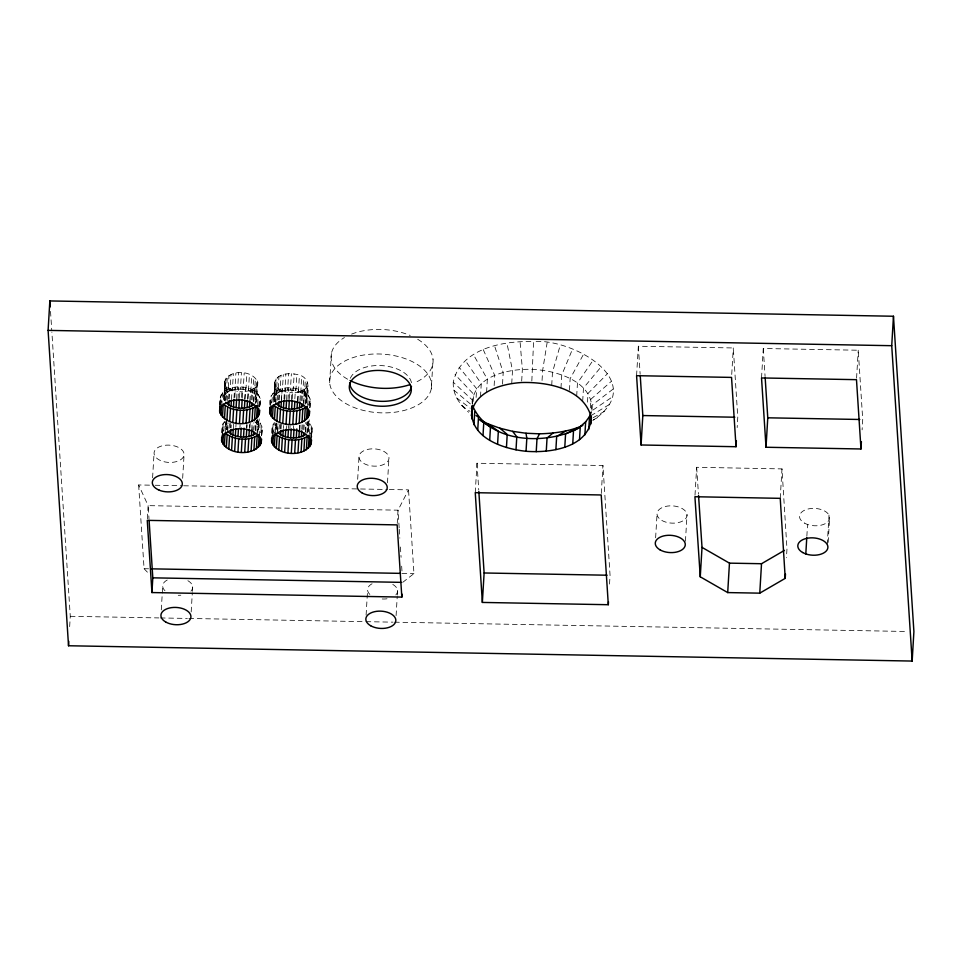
<?xml version="1.0" encoding="UTF-8"?>
<svg xmlns="http://www.w3.org/2000/svg" width="962" height="962" viewBox="0 0 962 962"><rect width="100%" height="100%" fill="white"/><g stroke="black" fill="none" stroke-linecap="round" stroke-linejoin="round"><path stroke-width="0.72" stroke-dasharray="4.81 3.61" d="M530.88 341.51C501.827 341.125 460.401 348.881 453.258 382.227L472.27 399.927L472.053 404.305C473.16 375.541 509.379 368.434 532.515 369.372C556.349 370.538 593.59 381.132 591.846 410.858M69.661 626.611L70.274 616.305L51.888 332.323M147.354 518.891L148.136 505.639L138.648 484.956L153.631 485.233M152.597 477.825L154.076 452.801M161.279 609.908L162.686 586.351M182.66 478.306L184.067 454.749A15.019 8.634 3.4 0 0 162.145 445.827A15.019 8.634 3.4 0 0 161.003 460.75A15.019 8.634 3.4 0 0 184.067 454.749M191.185 611.928L192.316 592.784M192.412 591.317L192.665 586.892M219.925 405.567C214.31 379.81 265.668 381.325 259.98 405.808M219.913 406.529L220.514 396.344M220.514 404.617L220.358 398.292M220.647 404.641L221.248 394.468M221.753 405.796L222.523 392.7M221.873 432.984L222.39 425.228L224.399 421.584L223.701 433.213M223.797 399.843L224.831 381.192C229.665 368.687 253.679 370.105 257.804 382.599L256.71 400.565L255.05 403.559L256.012 387.205L257.804 382.599M221.957 432.491L222.39 425.228M223.966 399.17L224.831 381.192L225.517 384.415L224.543 400.769L223.966 399.17L225.204 379.605M222.378 433.489L222.222 427.176M222.342 436.435L223.112 423.34M224.94 382.804L223.857 398.352L225.06 394.456L226.034 378.102M225.661 400.817L226.539 385.954L225.517 384.415M225.974 399.927L227.309 376.719M227.2 400.769L227.994 387.385L226.539 385.954M225.409 433.08L226.106 421.452L226.407 429.641L226.852 422.21M225.829 428.042L226.274 421.873M225.06 394.456L228.006 391.847L228.98 375.493M228.619 398.809L229.221 388.624M227.525 429.701L227.886 423.749M229.221 399.086L229.834 388.672L227.994 387.385M228.006 391.847L230.038 390.812L231.012 374.458M227.669 431.71L228.186 422.991M229.16 428.162L229.425 423.701M231.505 399.434L232.203 387.806M230.038 390.812L232.371 390.007L233.345 373.653M230.495 427.681L230.748 423.328M231.084 427.97L231.265 424.988M234.006 398.112L234.439 390.668L229.834 388.672M232.371 390.007L234.92 389.454L235.894 373.1M234.8 397.462L235.401 387.289M233.381 428.318L233.634 423.953M236.64 398.761L237.073 391.318L234.439 390.668M234.92 389.454L237.638 389.165L238.612 372.811M235.87 426.984L236.051 424.014M238.059 398.737L238.744 387.097M239.478 397.667L239.839 391.714L237.073 391.318M237.638 389.165L240.428 389.141L241.402 372.787M241.534 397.426L242.147 387.241M239.923 427.609L240.103 424.699M242.28 397.775L242.628 391.835L250.493 390.572L256.012 387.205M256.71 400.565C257.467 393.458 248.954 390.235 243.218 389.406L244.192 373.04M244.793 399.35L245.478 387.722M244.949 399.11L245.394 391.678M245.923 389.923L246.897 373.569M247.595 398.689L248.04 391.257M248.461 390.692L249.435 374.338M248.076 398.677L248.677 388.504M246.669 428.222L246.921 423.869M246.825 427.994L247.006 425.024M249.867 400.986L250.493 390.572M250.781 391.702L251.755 375.336M249.471 427.573L249.639 424.591M251.022 399.759L251.635 389.586M249.94 427.561L250.204 423.196M252.056 400.06L252.681 389.646M252.79 392.905L253.764 376.539M251.743 429.858L252.092 423.905M253.655 401.106L254.257 390.921M253.74 401.9L254.533 388.516M254.437 394.264L255.411 377.91M252.729 431.553L253.246 422.823M255.688 395.767L256.662 379.401M253.836 430.423L254.281 422.991M255.88 402.669L256.493 392.484M256.096 402.116L257.467 380.988M255.531 429.978L255.952 422.715M255.615 430.784L256.229 420.37M256.914 432.443L258.706 427.837L256.313 423.148L256.493 420.178M257.648 404.401L258.249 394.228M256.998 430.952L257.708 419.059M257.563 424.639L257.828 420.178M258.694 406.649L260.329 400M258.898 406.277L259.5 396.091M257.588 434.451L258.682 419.095M258.369 426.214L258.814 418.783M259.62 406.277L259.884 401.924M259.68 406.758L260.197 398.04M258.574 429.437L259.235 418.915M259.343 436.195L260.125 423.112L258.357 421.368M260.942 432.251L261.375 424.976L260.125 423.112M261.496 435.161L262.193 428.872L261.375 424.976M261.556 435.642L262.073 426.912M261.856 434.692L262.193 428.872M269.985 405.014C266.209 379.713 317.604 383.393 309.872 408.177M270.49 405.519L270.49 397.258M270.707 404.1L271.224 395.37M271.981 402.332L272.511 393.614M271.945 432.443L272.366 426.13L274.374 422.486L273.593 435.582M273.689 402.2L274.807 382.094C277.345 373.208 289.358 372.811 296.873 374.471C311.556 376.503 308.658 392.219 306.084 403.018L307.443 381.89M271.933 433.405L272.366 426.13M273.942 400.072L274.807 382.094L275.493 385.317L274.519 401.671L273.942 400.072L275.18 380.519M272.438 432.948L272.198 428.078M272.402 435.882L273.1 424.254M274.916 383.718L273.833 399.266L275.036 395.37L276.01 379.004M275.637 401.731L276.515 386.856L275.493 385.317M275.781 403.739L277.284 377.621M277.272 400.192L277.97 388.299L276.515 386.856M275.397 433.994L275.974 422.871M276.828 423.124L276.383 430.555L276.25 422.775M275.036 395.37L277.994 392.749L278.956 376.395M278.595 399.711L279.208 389.538M279.196 399.988L279.81 389.586L277.97 388.299M277.513 430.603L277.862 424.663M277.645 432.611L278.162 423.893M277.994 392.749L280.014 391.726L280.988 375.36M279.136 429.064L279.401 424.615M281.457 399.615L281.986 390.692L279.81 389.586M281.397 401.791L282.179 388.708M280.014 391.726L282.347 390.921L283.321 374.555M280.471 428.595L280.724 424.23M281.072 428.872L281.337 424.41M283.982 399.014L284.415 391.582L281.986 390.692M282.347 390.921L284.908 390.368L285.87 374.002M284.692 399.831L285.377 388.191M283.321 428.487L283.501 425.517M286.616 399.663L287.061 392.231L284.415 391.582M284.908 390.368L287.614 390.067L288.588 373.713M288.035 399.639L288.732 388.011M286.556 428.703L286.736 425.793M289.454 398.569L289.815 392.616L287.061 392.231M287.614 390.067L290.404 390.055L291.378 373.701M288.48 428.547L288.66 425.577M291.426 399.783L292.123 388.155M289.911 428.523L290.079 425.613M292.256 398.689L292.616 392.736C298.485 392.652 307.347 390.656 307.792 383.501M306.818 399.867C305.748 393.65 298.653 391.197 293.194 390.307L294.168 373.953M294.853 398.797L295.466 388.624M293.302 428.667L293.47 425.757M295.899 390.837L296.873 374.471M297.486 401.082L298.016 392.159M298.448 391.606L299.41 375.252M297.967 401.046L298.653 389.406M299.94 400.396L300.469 391.474M300.757 392.604L301.731 376.25M299.362 429.966L299.711 424.014M301.01 400.673L301.611 390.488M299.831 429.918L300.18 424.11M302.032 400.962L302.657 390.56M302.765 393.807L303.739 377.453M301.803 429.28L302.068 424.819M303.463 404.918L304.232 391.835M303.715 402.813L304.509 389.43M304.425 395.178L305.387 378.824M302.874 429.545L303.222 423.737M305.026 404.473L305.988 388.119M305.663 396.669L306.637 380.315M303.908 429.846L304.257 423.893M305.856 403.571L306.469 393.398M306.686 401.467L307.66 385.113M305.423 432.347L306.024 422.162M305.591 431.685L306.12 422.763M307.624 405.315L308.237 395.129M306.89 433.357L307.599 421.452M308.694 421.176L307.948 431.902L308.682 428.739L307.539 425.553L307.72 422.571M308.958 405.723L309.475 397.005M307.732 432.455L308.333 422.27L312.049 427.825L311.748 437.049M309.656 407.672L310.173 398.941M308.549 430.351L309.211 419.817M309.499 434.199L310.101 424.014M310.654 437.518L311.351 425.877M311.472 436.063L312.181 429.786M311.363 439.454L312.049 427.825M329.653 382.696L331.385 353.559M357.672 479.304L358.982 457.227M366.101 615.103L367.592 590.067M387.482 482.792L388.973 457.768M397.246 523.424L398.027 510.173L408.525 489.85L389.033 489.502M396.091 615.644L397.234 596.5M397.318 595.033L397.583 590.62M431.301 388.768A51.07 29.365 3.4 0 0 360.269 355.663A51.07 29.365 3.4 0 0 350.276 405.856A51.07 29.365 3.4 0 0 431.301 388.768L433.032 359.632M473.184 401.443L473.617 394.167L455.05 374.543M476.118 397.414L476.647 388.684L459.09 367.243M480.495 396.729L481.265 383.646L465.259 360.522M475.252 492.688L477.008 463.239L602.946 465.524L610.052 575.264L609.355 587.048M486.592 392.28L487.361 379.184L473.388 354.569M494.143 385.618L494.745 375.445L483.237 349.579M502.525 384.151L503.21 372.522L494.516 345.683M511.724 383.585L512.505 370.502L506.914 342.989M521.681 381.072L522.366 369.444L520.057 341.582M531.83 381.012L533.585 341.486C573.496 338.42 650.276 382.215 592.772 420.502M542.051 380.483L542.652 370.31L547.113 342.737M551.719 385.293L552.489 372.198L560.221 345.262M560.966 388.095L561.748 375.012L572.558 349.014M569.456 390.283L570.153 378.655L583.766 353.872M576.683 396.116L577.465 383.032L593.518 359.692M582.695 401.094L583.477 387.999L601.539 366.33M587.493 402.164L588.01 393.434L607.587 373.569M590.427 407.888L590.945 399.17L611.495 381.217M601.286 493.494L602.946 465.524M636.579 375.685L638.335 346.236L733.297 347.955L737.782 417.267L737.169 427.573M655.627 537.782L657.034 514.225M685.449 541.269L687.012 514.766M694.997 495.262L696.656 467.291L781.986 468.903L786.976 548.917L786.447 557.744M731.721 374.458L733.297 347.955M761.531 377.946L763.275 348.509L858.236 350.228L862.722 419.54L862.108 429.846M780.23 498.34L781.986 468.903M806.853 536.267L807.551 524.482M827.248 544.54L829.003 515.103M828.174 542.388L829.653 517.364M856.577 378.198L858.236 350.228M226.118 421.584L225.721 427.236L226.936 423.34M310.305 400.901L308.85 404.653M260.738 432.623L261.748 430.796M276.912 424.242L275.817 428.956M310.714 433.525L311.724 431.71M402.705 582.371L413.949 573.605L408.525 489.85M613.155 389.045L592.183 405.038L591.702 410.882L612.505 396.837M590.764 415.764L609.583 404.353M593.181 417.64L604.461 411.399M593.362 419.793L597.282 417.748M155.135 485.257L182.119 485.75M183.622 485.774L359.042 488.961M360.546 488.985L387.53 489.478M138.648 484.956L144.072 568.71L148.569 568.795M401.948 573.388L413.949 573.605M70.274 616.305L158.838 617.917M160.341 617.941L187.362 618.434M188.865 618.458L364.49 621.644M365.993 621.668L393.013 622.161M394.516 622.186L907.9 631.505M289.815 392.616L292.616 392.736M239.839 391.714L242.628 391.835M290.404 390.055L293.194 390.307M240.428 389.141L243.218 389.406M453.258 382.227C452.741 394.143 459.283 405.904 470.021 411.267M456.553 397.835L470.202 408.189M254.665 421.777L256.313 423.148M453.763 390.067L472.643 405.808M461.556 405.303L468.614 412.265M144.072 568.71L148.93 573.773M306.289 424.062L307.539 425.553M275.108 433.754L272.619 430.038M270.743 401.154L271.717 403.066M220.767 400.252L221.741 402.164M222.643 429.124L223.617 431.036M696.656 467.291L698.448 493.987M763.275 348.509L765.091 376.527M638.335 346.236L640.151 374.254M477.008 463.239L478.739 489.935M472.27 399.927L472.558 404.341M399.17 527.849L398.027 510.173L148.136 505.639L149.002 518.903M399.266 529.328L399.843 538.167M400.408 547.005L401.082 557.323M401.659 566.161L402.128 573.532M50.529 311.399L51.78 330.832M350.384 378.246A31.049 17.845 3.4 0 1 383.501 365.752A31.049 17.845 3.4 0 1 411.604 383.994M417.688 339.261A51.07 29.365 3.4 0 1 413.828 383.165M347.607 379.208A51.07 29.365 3.4 0 1 344.456 337.542M351.575 334.115A51.07 29.365 3.4 0 1 410.221 335.485M187.879 580.687A15.019 8.634 3.4 0 1 190.945 591.197M180.832 595.201A15.019 8.634 3.4 0 1 178.235 595.286M164.971 590.716A15.019 8.634 3.4 0 1 169.697 578.992M392.785 584.415A15.019 8.634 3.4 0 1 395.851 594.913M387.013 598.785A15.019 8.634 3.4 0 1 380.531 598.833M369.877 594.444A15.019 8.634 3.4 0 1 373.533 583.092M275.95 423.857L275.697 428.138L275.998 423.905M363.78 463.431A15.019 8.634 3.4 0 0 388.612 460.004A15.019 8.634 3.4 0 0 369.552 449.062A15.019 8.634 3.4 0 0 363.78 463.431M661.82 520.43A15.019 8.634 3.4 0 0 686.652 517.003A15.019 8.634 3.4 0 0 667.604 506.06A15.019 8.634 3.4 0 0 661.82 520.43M804.352 523.051A15.091 8.682 3.4 0 0 829.292 519.6A15.091 8.682 3.4 0 0 810.16 508.609A15.091 8.682 3.4 0 0 804.352 523.051"/><path stroke-width="1.44" d="M471.681 411.58C470.971 438.528 504.076 449.062 526.046 451.274C550.06 453.222 588.516 447.823 591.414 418.133C584.643 388.66 547.498 381.758 521.596 382.527C501.635 383.754 472.51 391.835 471.464 415.945L472.643 405.808C488.648 443.662 547.137 445.406 578.883 427.982M471.825 408.67L471.981 405.76M48.1 330.387L49.844 300.938L893.47 316.245L913.9 631.613L912.156 661.062L68.53 645.755L48.1 330.387L891.726 345.695L912.156 661.062M68.53 645.755L68.783 641.329M402.008 594.143L401.827 597.089L151.936 592.556L152.814 577.837L149.098 520.37M259.728 410.173C258.574 429.473 219.528 427.381 219.745 408.465M219.576 411.375L219.913 406.529M219.985 413.335L220.418 406.072M220.971 415.247L221.573 405.074M222.475 417.063L223.256 403.968C232.503 411.664 247.535 412.554 257.323 405.423L256.553 418.506M261.592 439.057C260.437 458.345 221.392 456.253 221.621 437.349M221.861 442.219L222.294 434.944M222.835 444.131L223.449 433.946M224.483 418.723L225.264 405.627M224.35 445.935L225.132 432.852C234.367 440.536 249.398 441.438 259.199 434.307L258.417 447.39M226.924 420.178L227.693 407.082M226.359 447.595L227.128 434.511M253.559 404.882C246.26 409.523 236.339 409.078 228.86 405.038L229.124 400.577M229.726 421.392L230.495 408.297M231.036 406.144L231.385 400.192M228.788 449.05L229.569 435.966M255.435 433.754C248.124 438.407 238.215 437.95 230.736 433.91L231 429.449M233.465 407.034L233.91 399.591M232.804 422.33L233.586 409.235M231.589 450.264L232.371 437.181M232.9 435.016L233.261 429.076M236.111 407.684L236.544 400.24M235.341 435.906L235.786 428.475M236.087 422.955L236.868 409.872M234.68 451.202L235.462 438.119M238.865 408.068L239.394 399.146M237.975 436.556L238.42 429.124M239.466 423.268L240.247 410.185M237.963 451.839L238.732 438.756M241.666 408.189L242.196 399.266M240.728 436.952L241.258 428.03M242.845 423.244L243.626 410.161M241.342 452.152L242.111 439.057M244.42 408.032L244.865 400.601M243.53 437.073L244.059 428.15M246.14 422.895L246.909 409.812M247.066 407.611L247.511 400.18M244.721 452.128L245.502 439.045M246.296 436.916L246.741 429.485M249.519 406.926L249.867 400.986M249.23 422.222L250.012 409.139M248.004 451.767L248.785 438.684M248.942 436.495L249.374 429.052M251.707 406.012L251.876 403.03M252.056 421.248L252.838 408.165M251.383 435.81L251.743 429.858M251.106 451.094L251.888 438.011M253.571 434.884L253.752 431.914M254.521 419.997L255.291 406.914M253.932 450.12L254.702 437.037M258.093 416.835L258.61 408.104M256.385 448.881L257.167 435.786M259.103 415.007L259.355 410.642M259.968 445.707L260.486 436.988M260.979 443.879L261.231 439.526M309.704 411.087C308.549 431.084 266.63 428.03 269.889 407.431M269.973 414.249L270.394 406.974M270.947 416.161L271.549 405.976M272.462 417.965L273.232 404.882C282.479 412.566 297.511 413.468 307.299 406.337L306.529 419.42M311.568 439.959C310.425 459.259 271.368 457.166 271.597 438.263M271.837 443.121L272.27 435.858M272.811 445.033L273.424 434.86M274.459 419.624L275.24 406.541M274.326 446.849L275.108 433.754C284.343 441.45 299.374 442.34 309.175 435.209L308.393 448.292M276.9 421.079L277.681 407.996M276.334 448.508L277.104 435.413M303.547 405.784C296.236 410.437 286.327 409.98 278.848 405.94L279.112 401.479M279.701 422.294L280.483 409.211M281.012 407.046L281.361 401.094M278.776 449.963L279.545 436.88M305.411 434.668C298.1 439.309 288.191 438.864 280.712 434.824L280.976 430.363M283.453 407.936L283.886 400.505M282.78 423.232L283.562 410.149M281.577 451.178L282.347 438.095M282.888 435.93L283.237 429.978M286.087 408.585L286.52 401.154M285.317 436.82L285.762 429.377M286.063 423.869L286.844 410.774M284.656 452.116L285.437 439.021M288.84 408.982L289.37 400.06M287.951 437.469L288.396 430.026M289.442 424.17L290.223 411.087M287.939 452.741L288.708 439.658M291.642 409.103L292.171 400.18M290.716 437.854L291.245 428.932M292.821 424.158L293.602 411.063M291.318 453.054L292.087 439.971M294.396 408.946L294.841 401.503M293.506 437.975L294.035 429.052M296.116 423.797L296.897 410.714M297.042 408.513L297.486 401.082M294.697 453.03L295.478 439.947M296.272 437.818L296.801 428.896M299.495 407.84L299.843 401.888M299.218 423.124L299.988 410.04M297.979 452.681L298.761 439.598M298.917 437.397L299.362 429.966M301.683 406.914L301.864 403.944M302.032 422.15L302.814 409.066M301.371 436.712L301.719 430.772M301.082 452.008L301.864 438.925M303.547 435.798L303.727 432.816M304.497 420.899L305.279 407.816M303.908 451.034L304.677 437.95M308.068 417.736L308.586 409.018M306.361 449.783L307.143 436.7M309.079 415.909L309.343 411.544M309.944 446.621L310.461 437.89M310.954 444.793L311.207 440.428M471.873 418.891L472.643 405.808M473.965 424.723L474.747 411.628M477.717 430.327L478.487 417.231L476.07 415.536M483.008 435.545L483.778 422.462L479.112 419.324M489.694 440.235L490.476 427.152L481.06 420.875M608.489 601.767L608.309 604.713L482.359 602.428L484.114 572.979L478.835 491.414M497.582 444.252L498.352 431.168L488.047 423.881L480.158 419.865M506.445 447.498L507.214 434.403L499.855 428.198L488.047 423.881M516.017 449.855L516.798 436.772L512.638 431.349L499.855 428.198M526.046 451.274L526.827 438.191L525.998 433.249L512.638 431.349M536.231 451.707L537 438.624L539.574 433.826C553.847 433.405 568.386 431.625 581.637 426.034M546.272 451.142L547.041 438.059L552.958 433.068M555.88 449.603L556.661 436.52L565.776 431.012M564.79 447.126L565.572 434.03L577.657 427.705M572.751 443.771L573.52 430.687L582.9 425.216M579.509 439.658L580.29 426.575L585.666 421.801L589.514 416.522L591.269 412.013M584.884 434.896L585.666 421.801M588.732 429.605L589.514 416.522M590.933 423.965L591.353 416.702M736.375 440.824L736.026 446.717L641.077 444.985L642.82 415.548L640.247 375.733M785.485 573.941L785.232 578.354L759.764 593.157L727.705 592.58L700.264 576.815L702.019 547.378L698.544 495.466M727.705 592.58L729.461 563.143L702.019 547.378M861.411 441.618L860.978 448.977L766.017 447.258L767.772 417.809L765.187 377.994M759.764 593.157L761.519 563.72L784.427 550.396M805.807 553.932L806.769 537.734M891.726 345.695L893.47 316.245M221.452 440.259C225.541 423.689 258.189 425.541 261.423 441.967M269.552 412.289C273.641 395.707 306.289 397.571 309.523 413.985M271.428 441.161C275.517 424.591 308.165 426.443 311.399 442.869M219.733 409.427C226.876 395.322 256.024 397.065 259.548 413.083M642.82 415.548L734.812 417.219M767.772 417.809L859.751 419.48M729.461 563.143L761.519 563.72M484.114 572.979L607.058 575.216M151.563 568.843L400.457 573.364M152.814 577.837L401.202 582.347M525.998 433.249L539.574 433.826M278.848 405.94L275.553 403.21M280.712 434.824L277.417 432.094M228.86 405.038L225.565 402.308M230.736 433.91L227.441 431.192M700.264 576.815L694.913 496.729L780.23 498.34L785.232 578.354M860.978 448.977L856.481 379.665L761.531 377.946L766.017 447.258M736.026 446.717L731.541 377.405L636.579 375.685L641.077 444.985M608.309 604.713L601.202 494.973L475.252 492.688L482.359 602.428M401.827 597.089L397.15 524.891L147.258 520.358L151.936 592.556M49.844 300.938L50.24 306.914M411.483 386.327A31.049 17.845 3.4 0 1 379.737 401.262A31.049 17.845 3.4 0 1 349.627 382.864M409.932 384.632A51.07 29.365 3.4 0 1 350.036 380.507M359.235 400.601A31.049 17.845 3.4 0 0 410.546 393.518A31.049 17.845 3.4 0 0 371.176 370.899A31.049 17.845 3.4 0 0 359.235 400.601M159.259 490.199A15.019 8.634 3.4 0 0 182.311 484.199A15.019 8.634 3.4 0 0 160.401 475.276A15.019 8.634 3.4 0 0 159.259 490.199M362.025 492.881A15.019 8.634 3.4 0 0 386.856 489.442A15.019 8.634 3.4 0 0 367.809 478.499A15.019 8.634 3.4 0 0 362.025 492.881M165.717 622.005A15.019 8.634 3.4 0 0 190.56 618.578A15.019 8.634 3.4 0 0 171.501 607.635A15.019 8.634 3.4 0 0 165.717 622.005M370.635 625.721A15.019 8.634 3.4 0 0 395.466 622.294A15.019 8.634 3.4 0 0 376.419 611.351A15.019 8.634 3.4 0 0 370.635 625.721M660.076 549.879A15.019 8.634 3.4 0 0 684.908 546.452A15.019 8.634 3.4 0 0 665.848 535.509A15.019 8.634 3.4 0 0 660.076 549.879M802.597 552.489A15.091 8.682 3.4 0 0 827.536 549.049A15.091 8.682 3.4 0 0 808.405 538.059A15.091 8.682 3.4 0 0 802.597 552.489"/></g></svg>
